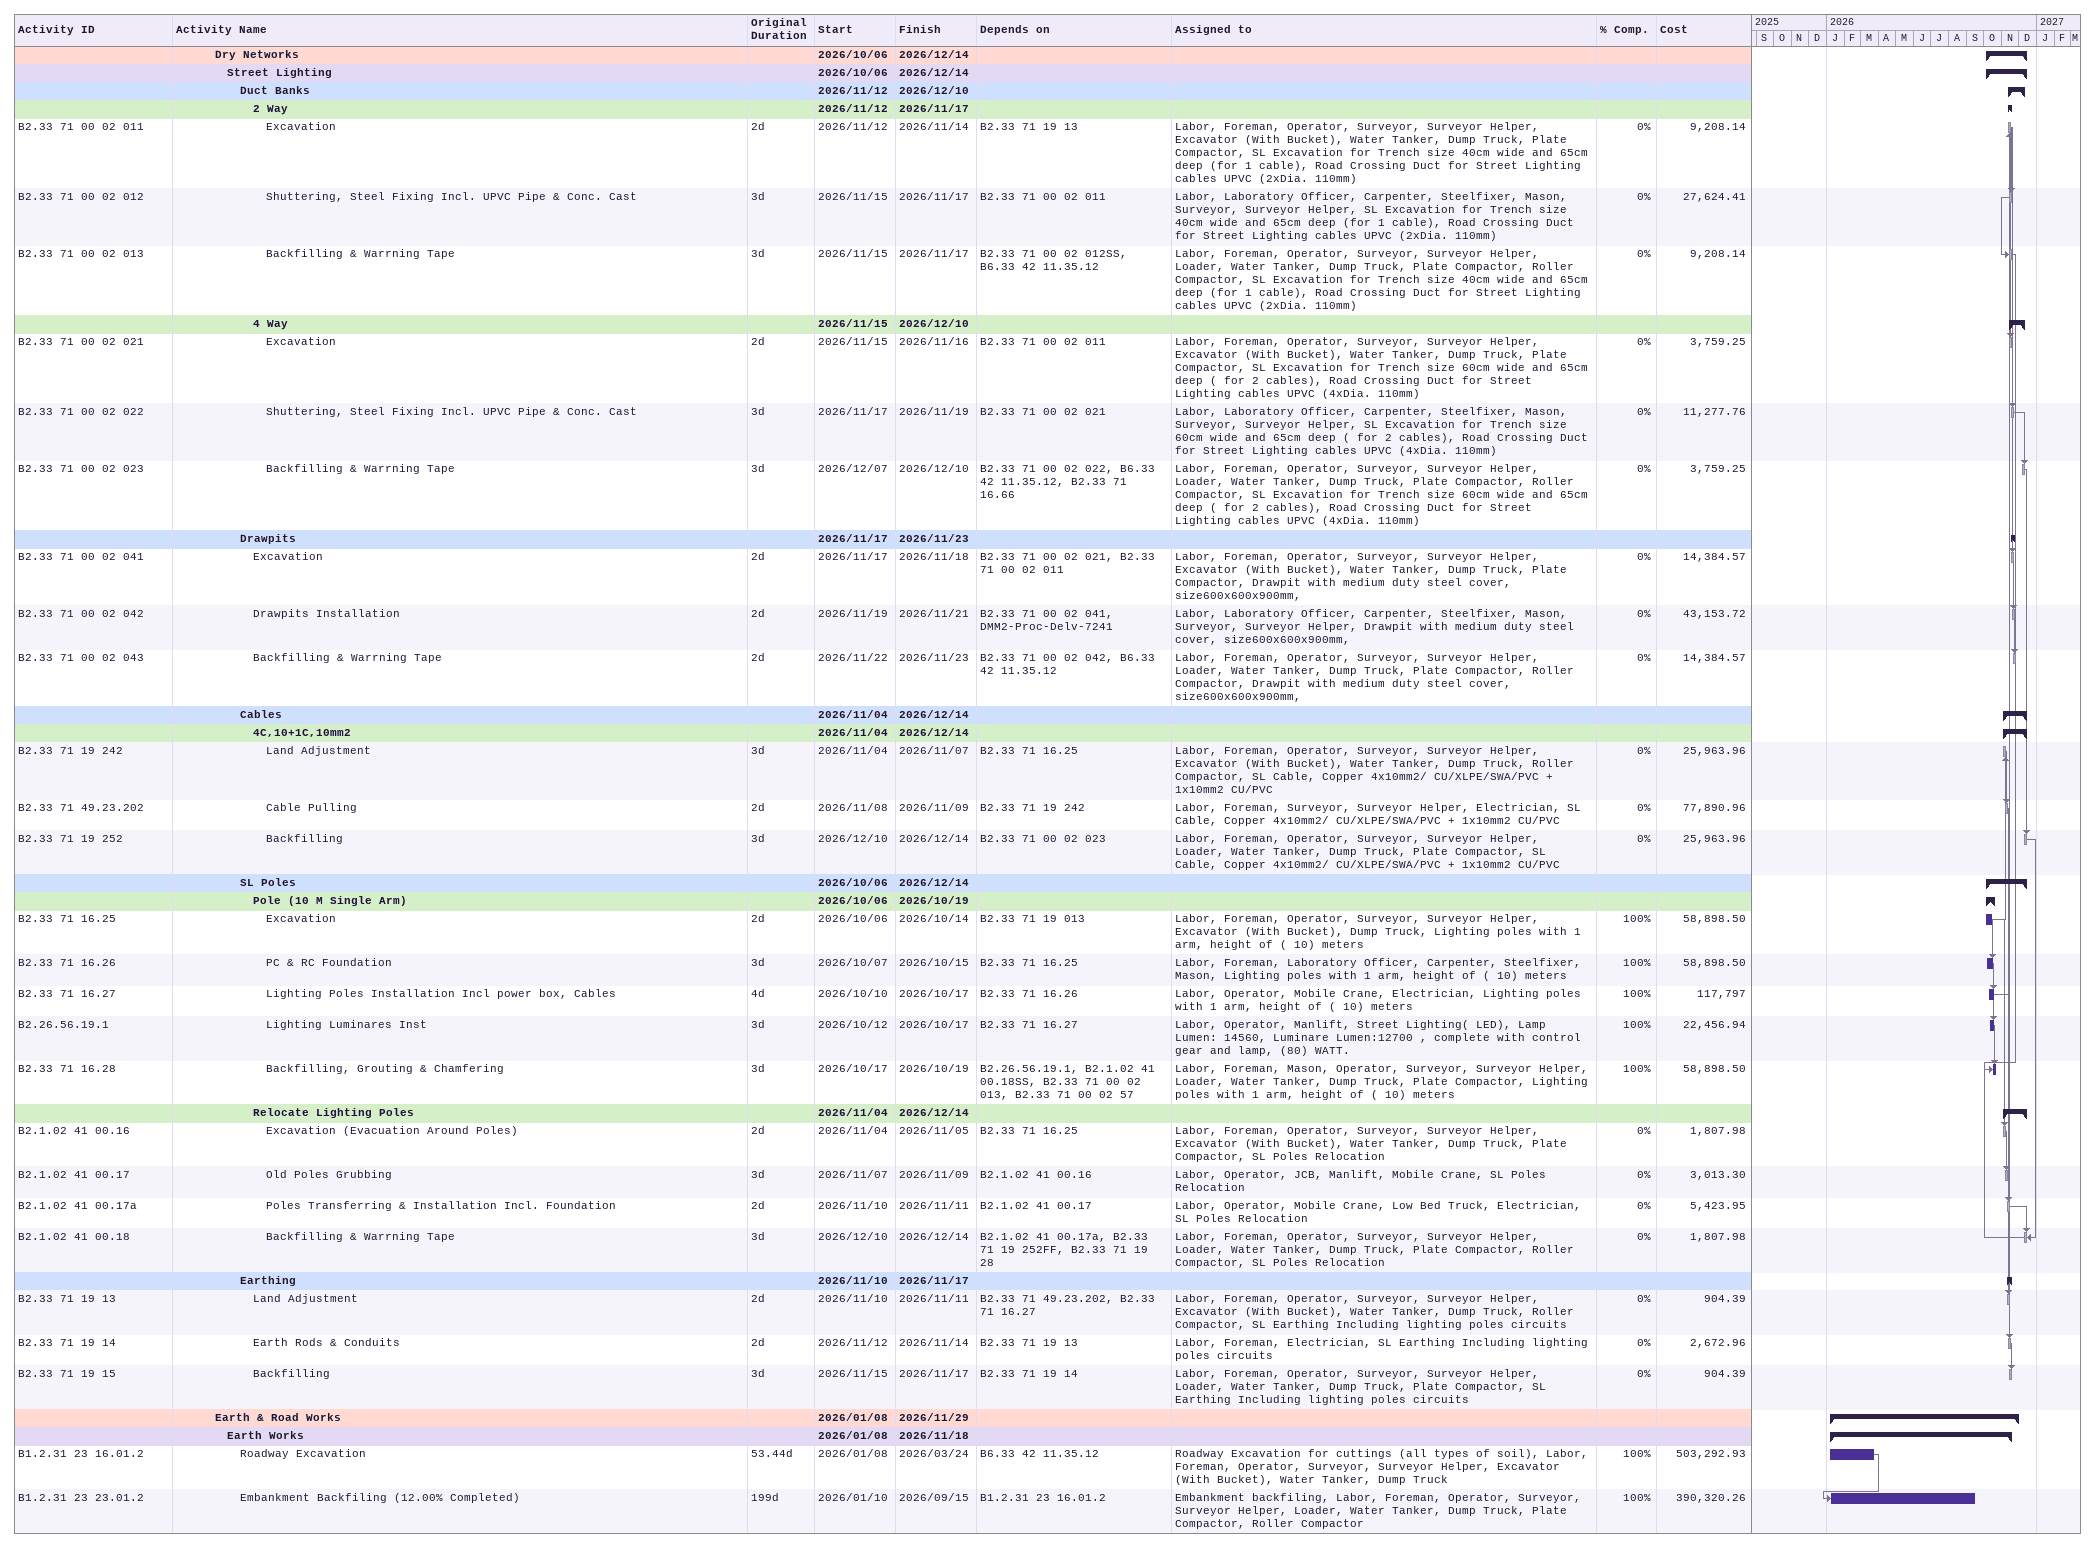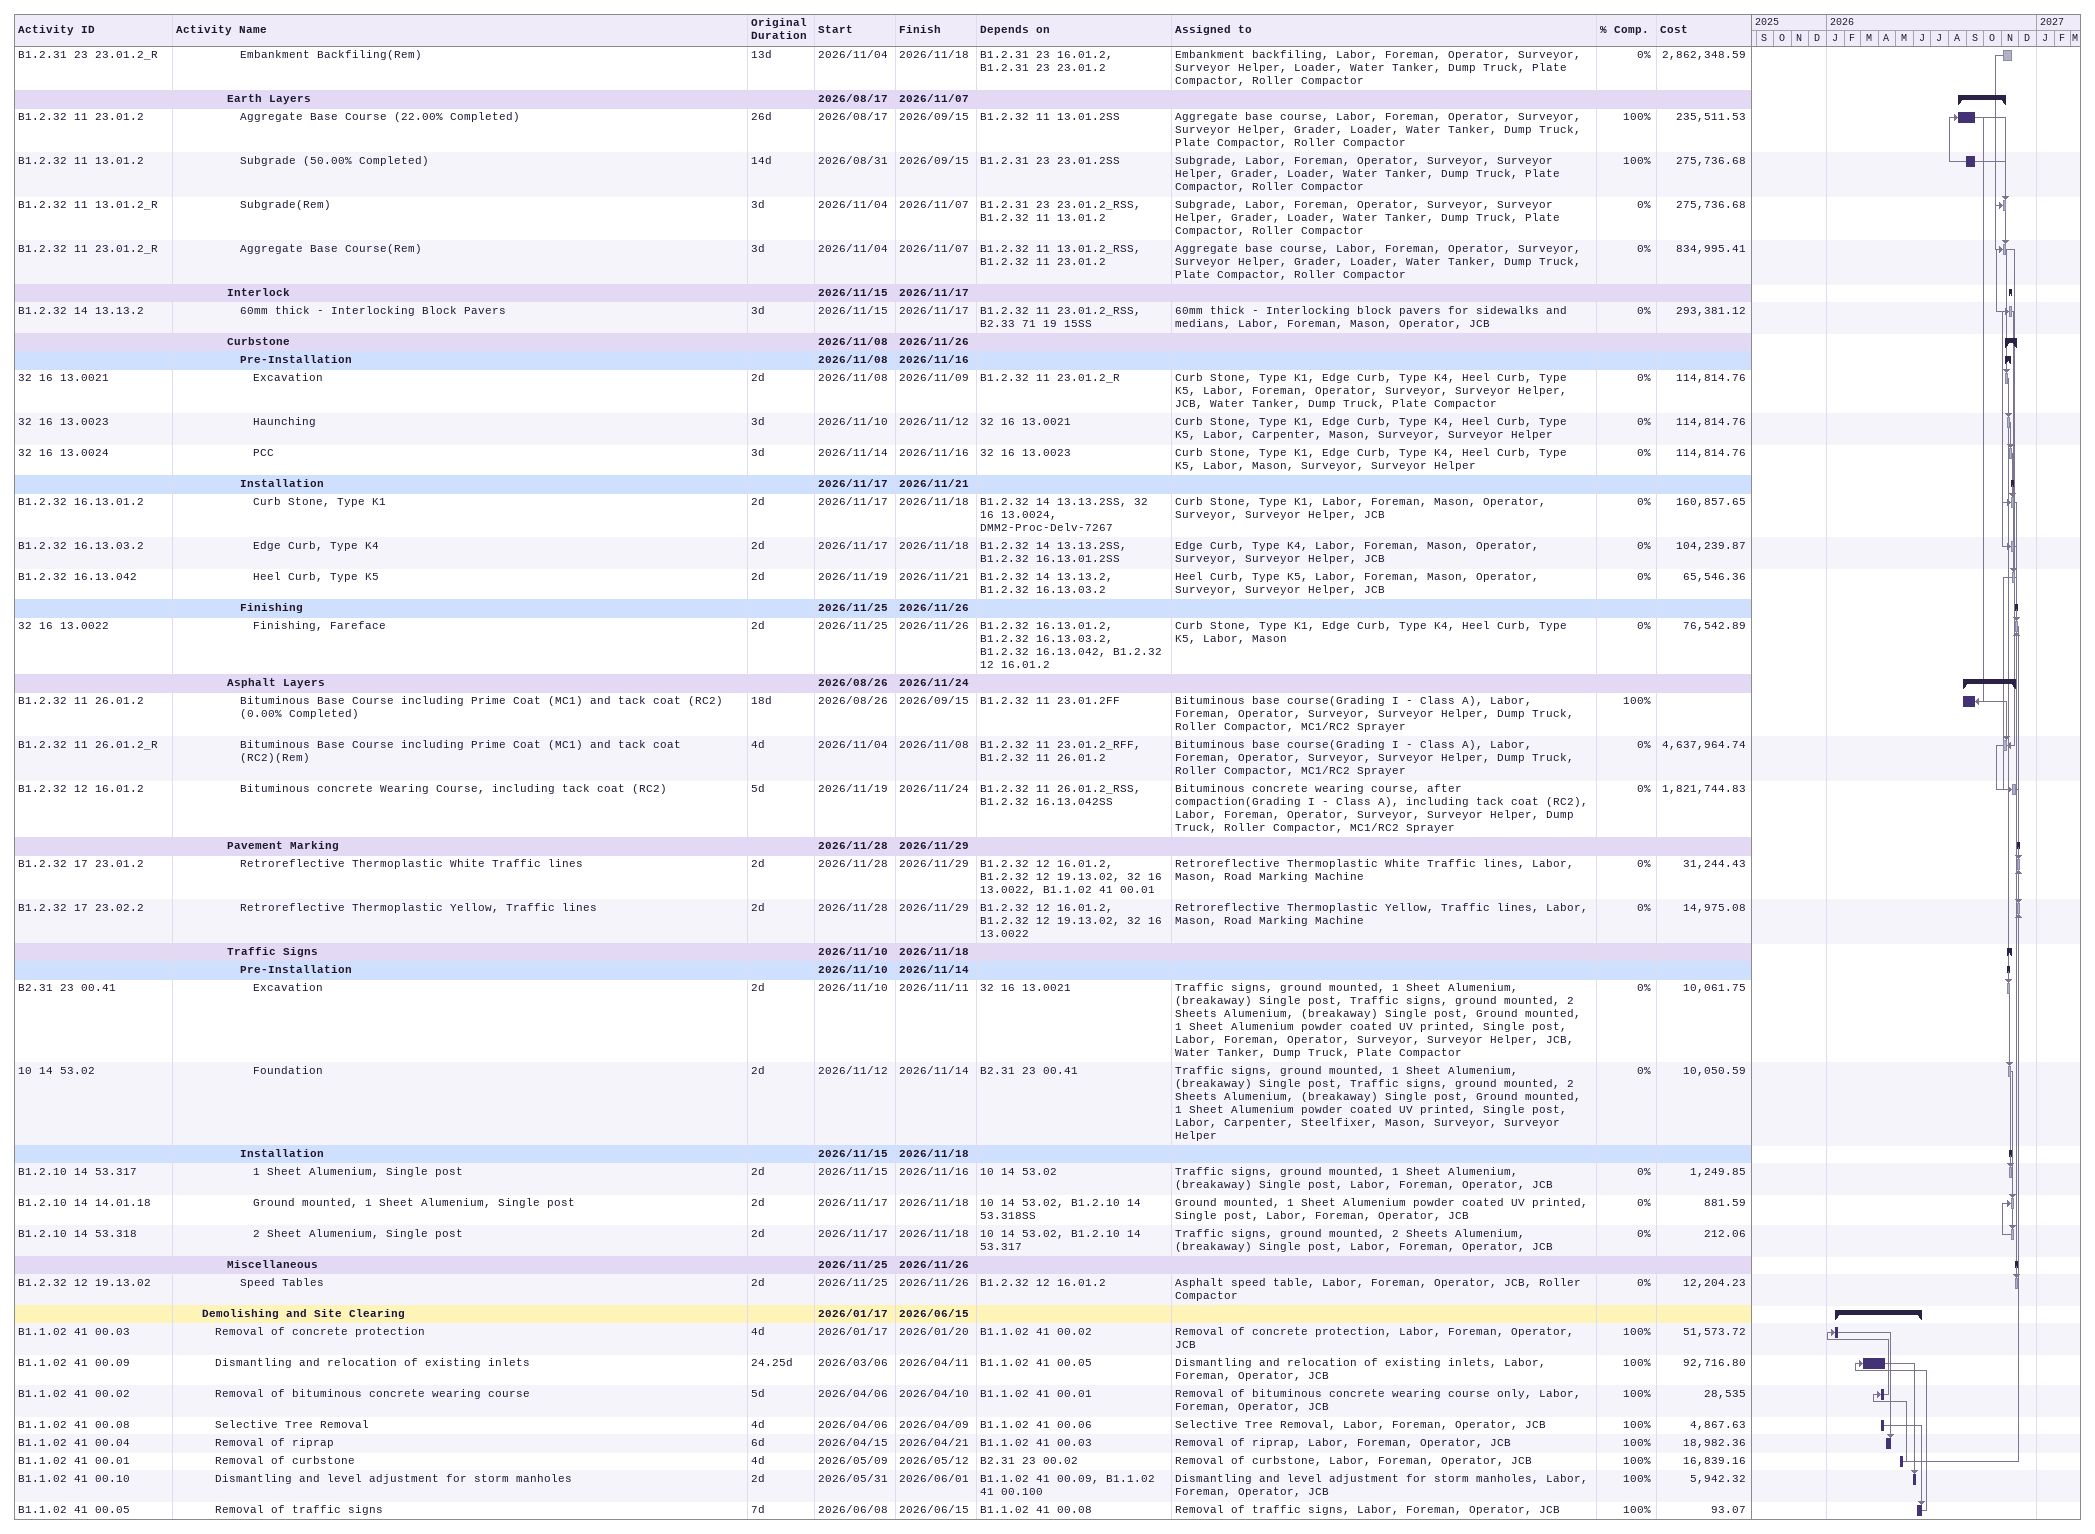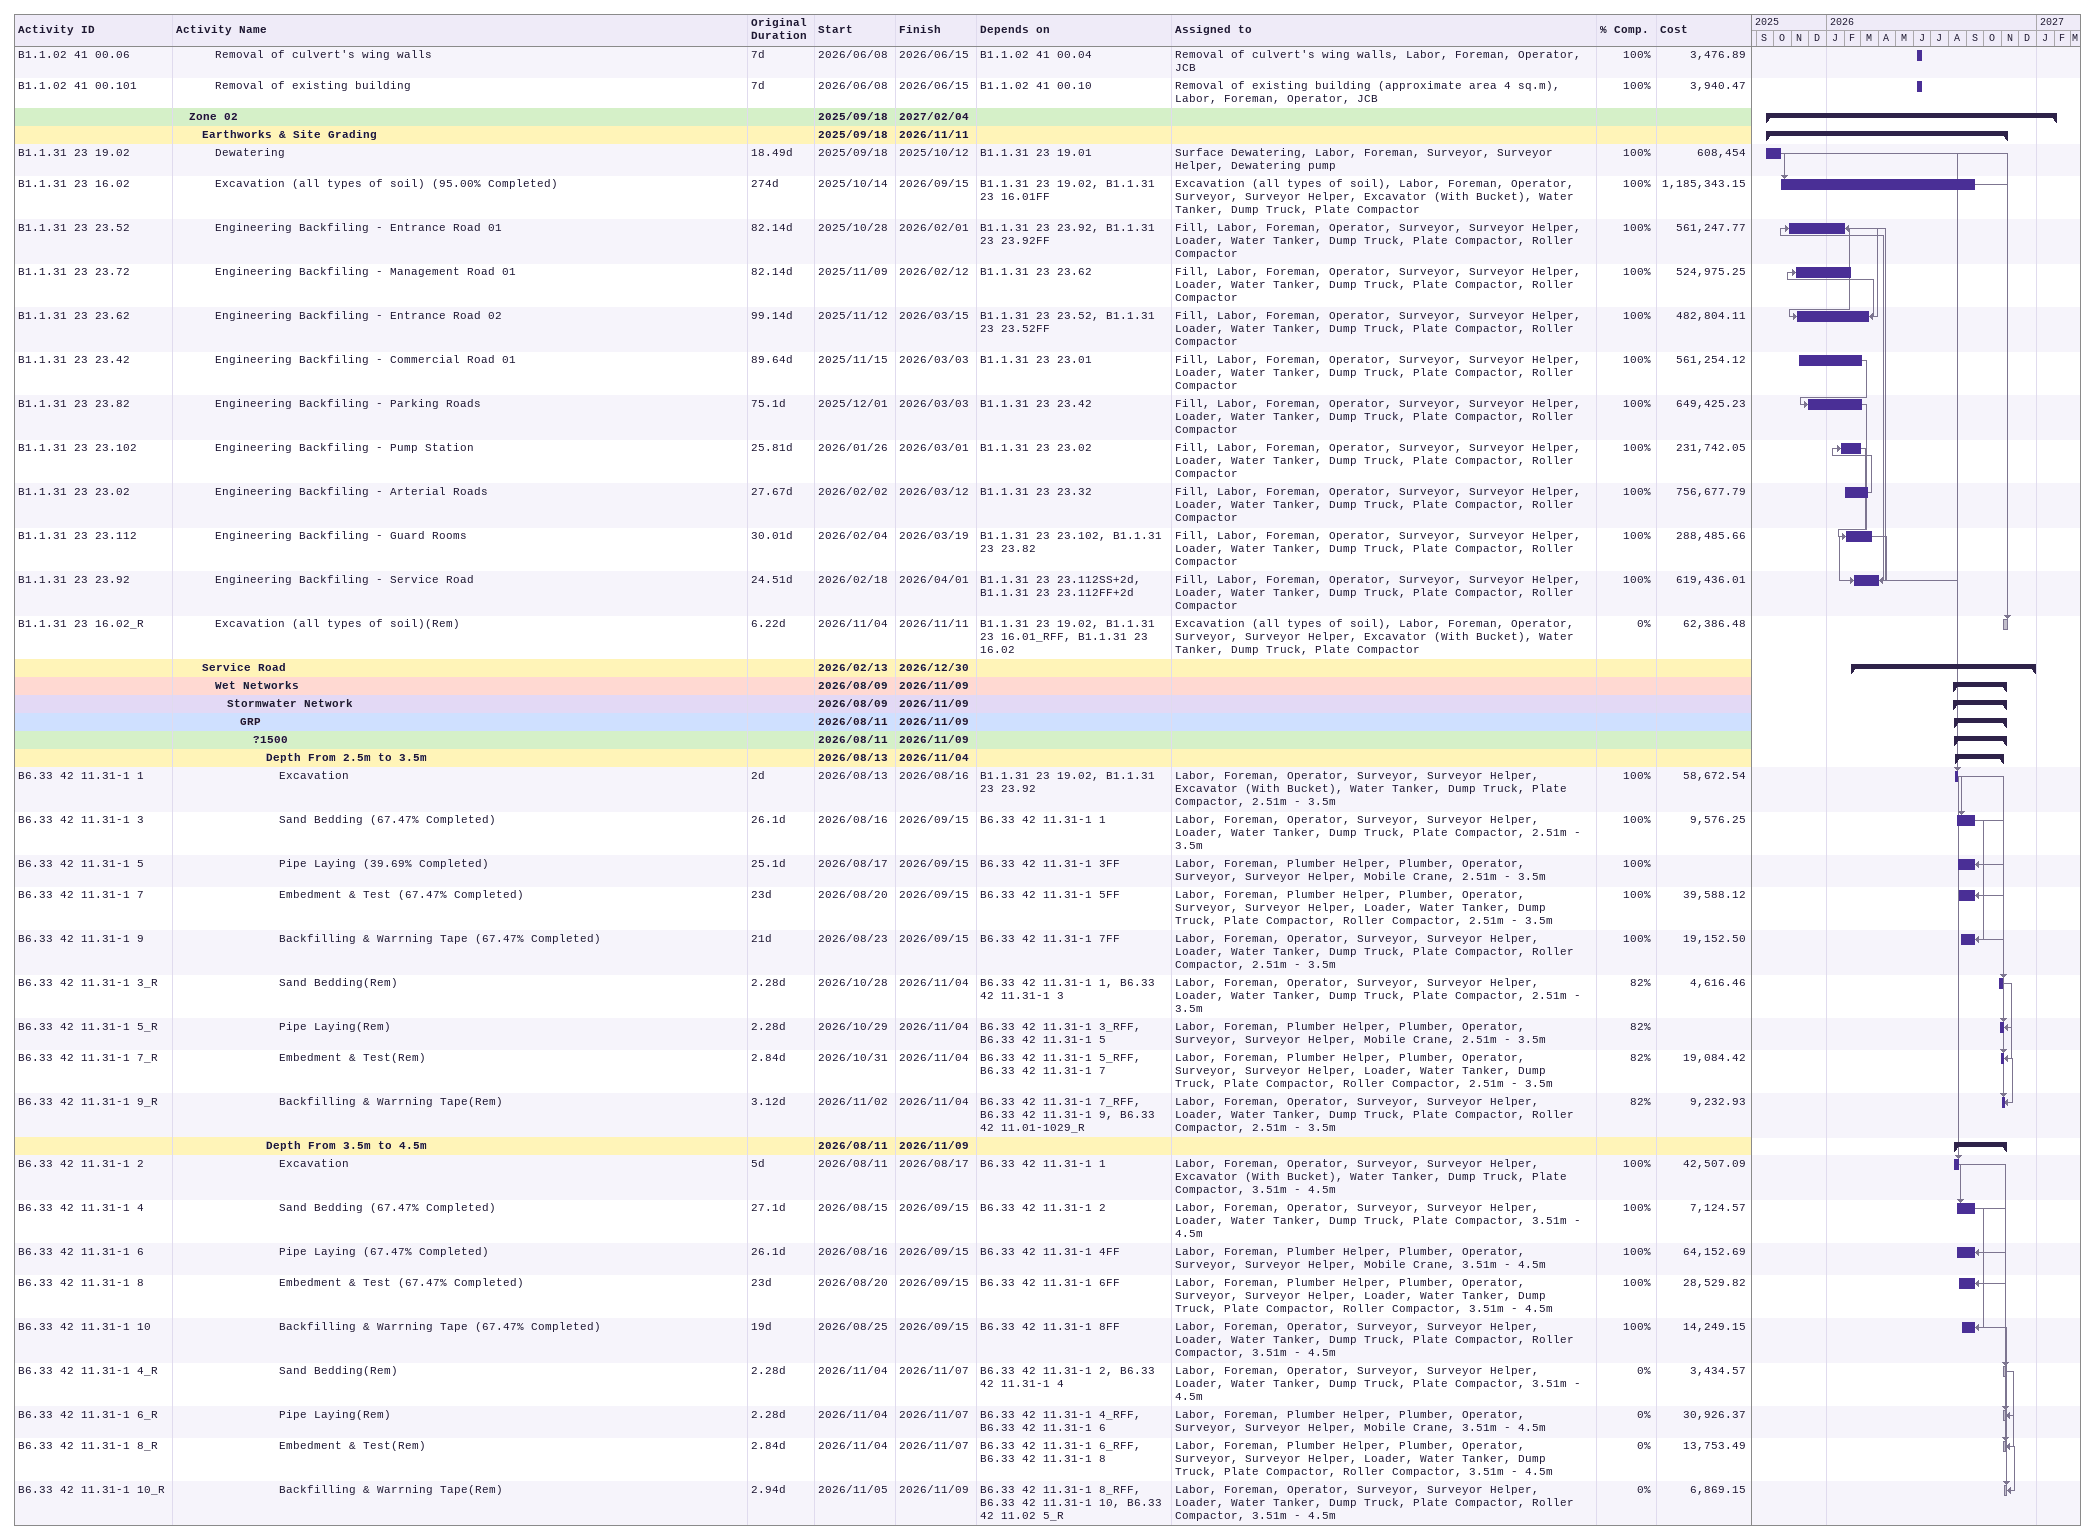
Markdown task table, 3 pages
| ID | Level | Task | Original duration | Start | Finish | Predecessors | Resources | % complete | Cost |
|---|---|---|---|---|---|---|---|---|---|
|  | 4 | **Dry Networks** |  | 2026-10-06 | 2026-12-14 |  |  |  |  |
|  | 5 | **Street Lighting** |  | 2026-10-06 | 2026-12-14 |  |  |  |  |
|  | 6 | **Duct Banks** |  | 2026-11-12 | 2026-12-10 |  |  |  |  |
|  | 7 | **2 Way** |  | 2026-11-12 | 2026-11-17 |  |  |  |  |
| B2.33 71 00 02 011 | 8 | Excavation | 2d | 2026-11-12 | 2026-11-14 | B2.33 71 19 13 | Labor, Foreman, Operator, Surveyor, Surveyor Helper, Excavator (With Bucket), Water Tanker, Dump Truck, Plate Compactor, SL Excavation for Trench size 40cm wide and 65cm deep (for 1 cable), Road Crossing Duct for Street Lighting cables UPVC (2xDia. 110mm) | 0 | 9208.14 |
| B2.33 71 00 02 012 | 8 | Shuttering, Steel Fixing Incl. UPVC Pipe & Conc. Cast | 3d | 2026-11-15 | 2026-11-17 | B2.33 71 00 02 011 | Labor, Laboratory Officer, Carpenter, Steelfixer, Mason, Surveyor, Surveyor Helper, SL Excavation for Trench size 40cm wide and 65cm deep (for 1 cable), Road Crossing Duct for Street Lighting cables UPVC (2xDia. 110mm) | 0 | 27624.41 |
| B2.33 71 00 02 013 | 8 | Backfilling & Warrning Tape | 3d | 2026-11-15 | 2026-11-17 | B2.33 71 00 02 012SS, B6.33 42 11.35.12 | Labor, Foreman, Operator, Surveyor, Surveyor Helper, Loader, Water Tanker, Dump Truck, Plate Compactor, Roller Compactor, SL Excavation for Trench size 40cm wide and 65cm deep (for 1 cable), Road Crossing Duct for Street Lighting cables UPVC (2xDia. 110mm) | 0 | 9208.14 |
|  | 7 | **4 Way** |  | 2026-11-15 | 2026-12-10 |  |  |  |  |
| B2.33 71 00 02 021 | 8 | Excavation | 2d | 2026-11-15 | 2026-11-16 | B2.33 71 00 02 011 | Labor, Foreman, Operator, Surveyor, Surveyor Helper, Excavator (With Bucket), Water Tanker, Dump Truck, Plate Compactor, SL Excavation for Trench size 60cm wide and 65cm deep ( for 2 cables), Road Crossing Duct for Street Lighting cables UPVC (4xDia. 110mm) | 0 | 3759.25 |
| B2.33 71 00 02 022 | 8 | Shuttering, Steel Fixing Incl. UPVC Pipe & Conc. Cast | 3d | 2026-11-17 | 2026-11-19 | B2.33 71 00 02 021 | Labor, Laboratory Officer, Carpenter, Steelfixer, Mason, Surveyor, Surveyor Helper, SL Excavation for Trench size 60cm wide and 65cm deep ( for 2 cables), Road Crossing Duct for Street Lighting cables UPVC (4xDia. 110mm) | 0 | 11277.76 |
| B2.33 71 00 02 023 | 8 | Backfilling & Warrning Tape | 3d | 2026-12-07 | 2026-12-10 | B2.33 71 00 02 022, B6.33 42 11.35.12, B2.33 71 16.66 | Labor, Foreman, Operator, Surveyor, Surveyor Helper, Loader, Water Tanker, Dump Truck, Plate Compactor, Roller Compactor, SL Excavation for Trench size 60cm wide and 65cm deep ( for 2 cables), Road Crossing Duct for Street Lighting cables UPVC (4xDia. 110mm) | 0 | 3759.25 |
|  | 6 | **Drawpits** |  | 2026-11-17 | 2026-11-23 |  |  |  |  |
| B2.33 71 00 02 041 | 7 | Excavation | 2d | 2026-11-17 | 2026-11-18 | B2.33 71 00 02 021, B2.33 71 00 02 011 | Labor, Foreman, Operator, Surveyor, Surveyor Helper, Excavator (With Bucket), Water Tanker, Dump Truck, Plate Compactor, Drawpit with medium duty steel cover, size600x600x900mm, | 0 | 14384.57 |
| B2.33 71 00 02 042 | 7 | Drawpits Installation | 2d | 2026-11-19 | 2026-11-21 | B2.33 71 00 02 041, DMM2-Proc-Delv-7241 | Labor, Laboratory Officer, Carpenter, Steelfixer, Mason, Surveyor, Surveyor Helper, Drawpit with medium duty steel cover, size600x600x900mm, | 0 | 43153.72 |
| B2.33 71 00 02 043 | 7 | Backfilling & Warrning Tape | 2d | 2026-11-22 | 2026-11-23 | B2.33 71 00 02 042, B6.33 42 11.35.12 | Labor, Foreman, Operator, Surveyor, Surveyor Helper, Loader, Water Tanker, Dump Truck, Plate Compactor, Roller Compactor, Drawpit with medium duty steel cover, size600x600x900mm, | 0 | 14384.57 |
|  | 6 | **Cables** |  | 2026-11-04 | 2026-12-14 |  |  |  |  |
|  | 7 | **4C,10+1C,10mm2** |  | 2026-11-04 | 2026-12-14 |  |  |  |  |
| B2.33 71 19 242 | 8 | Land Adjustment | 3d | 2026-11-04 | 2026-11-07 | B2.33 71 16.25 | Labor, Foreman, Operator, Surveyor, Surveyor Helper, Excavator (With Bucket), Water Tanker, Dump Truck, Roller Compactor, SL Cable, Copper 4x10mm2/ CU/XLPE/SWA/PVC + 1x10mm2 CU/PVC | 0 | 25963.96 |
| B2.33 71 49.23.202 | 8 | Cable Pulling | 2d | 2026-11-08 | 2026-11-09 | B2.33 71 19 242 | Labor, Foreman, Surveyor, Surveyor Helper, Electrician, SL Cable, Copper 4x10mm2/ CU/XLPE/SWA/PVC + 1x10mm2 CU/PVC | 0 | 77890.96 |
| B2.33 71 19 252 | 8 | Backfilling | 3d | 2026-12-10 | 2026-12-14 | B2.33 71 00 02 023 | Labor, Foreman, Operator, Surveyor, Surveyor Helper, Loader, Water Tanker, Dump Truck, Plate Compactor, SL Cable, Copper 4x10mm2/ CU/XLPE/SWA/PVC + 1x10mm2 CU/PVC | 0 | 25963.96 |
|  | 6 | **SL Poles** |  | 2026-10-06 | 2026-12-14 |  |  |  |  |
|  | 7 | **Pole (10 M Single Arm)** |  | 2026-10-06 | 2026-10-19 |  |  |  |  |
| B2.33 71 16.25 | 8 | Excavation | 2d | 2026-10-06 | 2026-10-14 | B2.33 71 19 013 | Labor, Foreman, Operator, Surveyor, Surveyor Helper, Excavator (With Bucket), Dump Truck, Lighting poles with 1 arm, height of ( 10) meters | 100 | 58898.50 |
| B2.33 71 16.26 | 8 | PC & RC Foundation | 3d | 2026-10-07 | 2026-10-15 | B2.33 71 16.25 | Labor, Foreman, Laboratory Officer, Carpenter, Steelfixer, Mason, Lighting poles with 1 arm, height of ( 10) meters | 100 | 58898.50 |
| B2.33 71 16.27 | 8 | Lighting Poles Installation Incl power box, Cables | 4d | 2026-10-10 | 2026-10-17 | B2.33 71 16.26 | Labor, Operator, Mobile Crane, Electrician, Lighting poles with 1 arm, height of ( 10) meters | 100 | 117797 |
| B2.26.56.19.1 | 8 | Lighting Luminares Inst | 3d | 2026-10-12 | 2026-10-17 | B2.33 71 16.27 | Labor, Operator, Manlift, Street Lighting( LED), Lamp Lumen: 14560, Luminare Lumen:12700 , complete with control gear and lamp, (80) WATT. | 100 | 22456.94 |
| B2.33 71 16.28 | 8 | Backfilling, Grouting & Chamfering | 3d | 2026-10-17 | 2026-10-19 | B2.26.56.19.1, B2.1.02 41 00.18SS, B2.33 71 00 02 013, B2.33 71 00 02 57 | Labor, Foreman, Mason, Operator, Surveyor, Surveyor Helper, Loader, Water Tanker, Dump Truck, Plate Compactor, Lighting poles with 1 arm, height of ( 10) meters | 100 | 58898.50 |
|  | 7 | **Relocate Lighting Poles** |  | 2026-11-04 | 2026-12-14 |  |  |  |  |
| B2.1.02 41 00.16 | 8 | Excavation (Evacuation Around Poles) | 2d | 2026-11-04 | 2026-11-05 | B2.33 71 16.25 | Labor, Foreman, Operator, Surveyor, Surveyor Helper, Excavator (With Bucket), Water Tanker, Dump Truck, Plate Compactor, SL Poles Relocation | 0 | 1807.98 |
| B2.1.02 41 00.17 | 8 | Old Poles Grubbing | 3d | 2026-11-07 | 2026-11-09 | B2.1.02 41 00.16 | Labor, Operator, JCB, Manlift, Mobile Crane, SL Poles Relocation | 0 | 3013.30 |
| B2.1.02 41 00.17a | 8 | Poles Transferring & Installation Incl. Foundation | 2d | 2026-11-10 | 2026-11-11 | B2.1.02 41 00.17 | Labor, Operator, Mobile Crane, Low Bed Truck, Electrician, SL Poles Relocation | 0 | 5423.95 |
| B2.1.02 41 00.18 | 8 | Backfilling & Warrning Tape | 3d | 2026-12-10 | 2026-12-14 | B2.1.02 41 00.17a, B2.33 71 19 252FF, B2.33 71 19 28 | Labor, Foreman, Operator, Surveyor, Surveyor Helper, Loader, Water Tanker, Dump Truck, Plate Compactor, Roller Compactor, SL Poles Relocation | 0 | 1807.98 |
|  | 6 | **Earthing** |  | 2026-11-10 | 2026-11-17 |  |  |  |  |
| B2.33 71 19 13 | 7 | Land Adjustment | 2d | 2026-11-10 | 2026-11-11 | B2.33 71 49.23.202, B2.33 71 16.27 | Labor, Foreman, Operator, Surveyor, Surveyor Helper, Excavator (With Bucket), Water Tanker, Dump Truck, Roller Compactor, SL Earthing Including lighting poles circuits | 0 | 904.39 |
| B2.33 71 19 14 | 7 | Earth Rods & Conduits | 2d | 2026-11-12 | 2026-11-14 | B2.33 71 19 13 | Labor, Foreman, Electrician, SL Earthing Including lighting poles circuits | 0 | 2672.96 |
| B2.33 71 19 15 | 7 | Backfilling | 3d | 2026-11-15 | 2026-11-17 | B2.33 71 19 14 | Labor, Foreman, Operator, Surveyor, Surveyor Helper, Loader, Water Tanker, Dump Truck, Plate Compactor, SL Earthing Including lighting poles circuits | 0 | 904.39 |
|  | 4 | **Earth & Road Works** |  | 2026-01-08 | 2026-11-29 |  |  |  |  |
|  | 5 | **Earth Works** |  | 2026-01-08 | 2026-11-18 |  |  |  |  |
| B1.2.31 23 16.01.2 | 6 | Roadway Excavation | 53.44d | 2026-01-08 | 2026-03-24 | B6.33 42 11.35.12 | Roadway Excavation for cuttings (all types of soil), Labor, Foreman, Operator, Surveyor, Surveyor Helper, Excavator (With Bucket), Water Tanker, Dump Truck | 100 | 503292.93 |
| B1.2.31 23 23.01.2 | 6 | Embankment Backfiling (12.00% Completed) | 199d | 2026-01-10 | 2026-09-15 | B1.2.31 23 16.01.2 | Embankment backfiling, Labor, Foreman, Operator, Surveyor, Surveyor Helper, Loader, Water Tanker, Dump Truck, Plate Compactor, Roller Compactor | 100 | 390320.26 |
| B1.2.31 23 23.01.2_R | 6 | Embankment Backfiling(Rem) | 13d | 2026-11-04 | 2026-11-18 | B1.2.31 23 16.01.2, B1.2.31 23 23.01.2 | Embankment backfiling, Labor, Foreman, Operator, Surveyor, Surveyor Helper, Loader, Water Tanker, Dump Truck, Plate Compactor, Roller Compactor | 0 | 2862348.59 |
|  | 5 | **Earth Layers** |  | 2026-08-17 | 2026-11-07 |  |  |  |  |
| B1.2.32 11 23.01.2 | 6 | Aggregate Base Course (22.00% Completed) | 26d | 2026-08-17 | 2026-09-15 | B1.2.32 11 13.01.2SS | Aggregate base course, Labor, Foreman, Operator, Surveyor, Surveyor Helper, Grader, Loader, Water Tanker, Dump Truck, Plate Compactor, Roller Compactor | 100 | 235511.53 |
| B1.2.32 11 13.01.2 | 6 | Subgrade (50.00% Completed) | 14d | 2026-08-31 | 2026-09-15 | B1.2.31 23 23.01.2SS | Subgrade, Labor, Foreman, Operator, Surveyor, Surveyor Helper, Grader, Loader, Water Tanker, Dump Truck, Plate Compactor, Roller Compactor | 100 | 275736.68 |
| B1.2.32 11 13.01.2_R | 6 | Subgrade(Rem) | 3d | 2026-11-04 | 2026-11-07 | B1.2.31 23 23.01.2_RSS, B1.2.32 11 13.01.2 | Subgrade, Labor, Foreman, Operator, Surveyor, Surveyor Helper, Grader, Loader, Water Tanker, Dump Truck, Plate Compactor, Roller Compactor | 0 | 275736.68 |
| B1.2.32 11 23.01.2_R | 6 | Aggregate Base Course(Rem) | 3d | 2026-11-04 | 2026-11-07 | B1.2.32 11 13.01.2_RSS, B1.2.32 11 23.01.2 | Aggregate base course, Labor, Foreman, Operator, Surveyor, Surveyor Helper, Grader, Loader, Water Tanker, Dump Truck, Plate Compactor, Roller Compactor | 0 | 834995.41 |
|  | 5 | **Interlock** |  | 2026-11-15 | 2026-11-17 |  |  |  |  |
| B1.2.32 14 13.13.2 | 6 | 60mm thick - Interlocking Block Pavers | 3d | 2026-11-15 | 2026-11-17 | B1.2.32 11 23.01.2_RSS, B2.33 71 19 15SS | 60mm thick - Interlocking block pavers for sidewalks and medians, Labor, Foreman, Mason, Operator, JCB | 0 | 293381.12 |
|  | 5 | **Curbstone** |  | 2026-11-08 | 2026-11-26 |  |  |  |  |
|  | 6 | **Pre-Installation** |  | 2026-11-08 | 2026-11-16 |  |  |  |  |
| 32 16 13.0021 | 7 | Excavation | 2d | 2026-11-08 | 2026-11-09 | B1.2.32 11 23.01.2_R | Curb Stone, Type K1, Edge Curb, Type K4, Heel Curb, Type K5, Labor, Foreman, Operator, Surveyor, Surveyor Helper, JCB, Water Tanker, Dump Truck, Plate Compactor | 0 | 114814.76 |
| 32 16 13.0023 | 7 | Haunching | 3d | 2026-11-10 | 2026-11-12 | 32 16 13.0021 | Curb Stone, Type K1, Edge Curb, Type K4, Heel Curb, Type K5, Labor, Carpenter, Mason, Surveyor, Surveyor Helper | 0 | 114814.76 |
| 32 16 13.0024 | 7 | PCC | 3d | 2026-11-14 | 2026-11-16 | 32 16 13.0023 | Curb Stone, Type K1, Edge Curb, Type K4, Heel Curb, Type K5, Labor, Mason, Surveyor, Surveyor Helper | 0 | 114814.76 |
|  | 6 | **Installation** |  | 2026-11-17 | 2026-11-21 |  |  |  |  |
| B1.2.32 16.13.01.2 | 7 | Curb Stone, Type K1 | 2d | 2026-11-17 | 2026-11-18 | B1.2.32 14 13.13.2SS, 32 16 13.0024, DMM2-Proc-Delv-7267 | Curb Stone, Type K1, Labor, Foreman, Mason, Operator, Surveyor, Surveyor Helper, JCB | 0 | 160857.65 |
| B1.2.32 16.13.03.2 | 7 | Edge Curb, Type K4 | 2d | 2026-11-17 | 2026-11-18 | B1.2.32 14 13.13.2SS, B1.2.32 16.13.01.2SS | Edge Curb, Type K4, Labor, Foreman, Mason, Operator, Surveyor, Surveyor Helper, JCB | 0 | 104239.87 |
| B1.2.32 16.13.042 | 7 | Heel Curb, Type K5 | 2d | 2026-11-19 | 2026-11-21 | B1.2.32 14 13.13.2, B1.2.32 16.13.03.2 | Heel Curb, Type K5, Labor, Foreman, Mason, Operator, Surveyor, Surveyor Helper, JCB | 0 | 65546.36 |
|  | 6 | **Finishing** |  | 2026-11-25 | 2026-11-26 |  |  |  |  |
| 32 16 13.0022 | 7 | Finishing, Fareface | 2d | 2026-11-25 | 2026-11-26 | B1.2.32 16.13.01.2, B1.2.32 16.13.03.2, B1.2.32 16.13.042, B1.2.32 12 16.01.2 | Curb Stone, Type K1, Edge Curb, Type K4, Heel Curb, Type K5, Labor, Mason | 0 | 76542.89 |
|  | 5 | **Asphalt Layers** |  | 2026-08-26 | 2026-11-24 |  |  |  |  |
| B1.2.32 11 26.01.2 | 6 | Bituminous Base Course including Prime Coat (MC1) and tack coat (RC2) (0.00% Completed) | 18d | 2026-08-26 | 2026-09-15 | B1.2.32 11 23.01.2FF | Bituminous base course(Grading I - Class A), Labor, Foreman, Operator, Surveyor, Surveyor Helper, Dump Truck, Roller Compactor, MC1/RC2 Sprayer | 100 |  |
| B1.2.32 11 26.01.2_R | 6 | Bituminous Base Course including Prime Coat (MC1) and tack coat (RC2)(Rem) | 4d | 2026-11-04 | 2026-11-08 | B1.2.32 11 23.01.2_RFF, B1.2.32 11 26.01.2 | Bituminous base course(Grading I - Class A), Labor, Foreman, Operator, Surveyor, Surveyor Helper, Dump Truck, Roller Compactor, MC1/RC2 Sprayer | 0 | 4637964.74 |
| B1.2.32 12 16.01.2 | 6 | Bituminous concrete Wearing Course, including tack coat (RC2) | 5d | 2026-11-19 | 2026-11-24 | B1.2.32 11 26.01.2_RSS, B1.2.32 16.13.042SS | Bituminous concrete wearing course, after compaction(Grading I - Class A), including tack coat (RC2), Labor, Foreman, Operator, Surveyor, Surveyor Helper, Dump Truck, Roller Compactor, MC1/RC2 Sprayer | 0 | 1821744.83 |
|  | 5 | **Pavement Marking** |  | 2026-11-28 | 2026-11-29 |  |  |  |  |
| B1.2.32 17 23.01.2 | 6 | Retroreflective Thermoplastic White Traffic lines | 2d | 2026-11-28 | 2026-11-29 | B1.2.32 12 16.01.2, B1.2.32 12 19.13.02, 32 16 13.0022, B1.1.02 41 00.01 | Retroreflective Thermoplastic White Traffic lines, Labor, Mason, Road Marking Machine | 0 | 31244.43 |
| B1.2.32 17 23.02.2 | 6 | Retroreflective Thermoplastic Yellow, Traffic lines | 2d | 2026-11-28 | 2026-11-29 | B1.2.32 12 16.01.2, B1.2.32 12 19.13.02, 32 16 13.0022 | Retroreflective Thermoplastic Yellow, Traffic lines, Labor, Mason, Road Marking Machine | 0 | 14975.08 |
|  | 5 | **Traffic Signs** |  | 2026-11-10 | 2026-11-18 |  |  |  |  |
|  | 6 | **Pre-Installation** |  | 2026-11-10 | 2026-11-14 |  |  |  |  |
| B2.31 23 00.41 | 7 | Excavation | 2d | 2026-11-10 | 2026-11-11 | 32 16 13.0021 | Traffic signs, ground mounted, 1 Sheet Alumenium, (breakaway) Single post, Traffic signs, ground mounted, 2 Sheets Alumenium, (breakaway) Single post, Ground mounted, 1 Sheet Alumenium powder coated UV printed, Single post, Labor, Foreman, Operator, Surveyor, Surveyor Helper, JCB, Water Tanker, Dump Truck, Plate Compactor | 0 | 10061.75 |
| 10 14 53.02 | 7 | Foundation | 2d | 2026-11-12 | 2026-11-14 | B2.31 23 00.41 | Traffic signs, ground mounted, 1 Sheet Alumenium, (breakaway) Single post, Traffic signs, ground mounted, 2 Sheets Alumenium, (breakaway) Single post, Ground mounted, 1 Sheet Alumenium powder coated UV printed, Single post, Labor, Carpenter, Steelfixer, Mason, Surveyor, Surveyor Helper | 0 | 10050.59 |
|  | 6 | **Installation** |  | 2026-11-15 | 2026-11-18 |  |  |  |  |
| B1.2.10 14 53.317 | 7 | 1 Sheet Alumenium, Single post | 2d | 2026-11-15 | 2026-11-16 | 10 14 53.02 | Traffic signs, ground mounted, 1 Sheet Alumenium, (breakaway) Single post, Labor, Foreman, Operator, JCB | 0 | 1249.85 |
| B1.2.10 14 14.01.18 | 7 | Ground mounted, 1 Sheet Alumenium, Single post | 2d | 2026-11-17 | 2026-11-18 | 10 14 53.02, B1.2.10 14 53.318SS | Ground mounted, 1 Sheet Alumenium powder coated UV printed, Single post, Labor, Foreman, Operator, JCB | 0 | 881.59 |
| B1.2.10 14 53.318 | 7 | 2 Sheet Alumenium, Single post | 2d | 2026-11-17 | 2026-11-18 | 10 14 53.02, B1.2.10 14 53.317 | Traffic signs, ground mounted, 2 Sheets Alumenium, (breakaway) Single post, Labor, Foreman, Operator, JCB | 0 | 212.06 |
|  | 5 | **Miscellaneous** |  | 2026-11-25 | 2026-11-26 |  |  |  |  |
| B1.2.32 12 19.13.02 | 6 | Speed Tables | 2d | 2026-11-25 | 2026-11-26 | B1.2.32 12 16.01.2 | Asphalt speed table, Labor, Foreman, Operator, JCB, Roller Compactor | 0 | 12204.23 |
|  | 3 | **Demolishing and Site Clearing** |  | 2026-01-17 | 2026-06-15 |  |  |  |  |
| B1.1.02 41 00.03 | 4 | Removal of concrete protection | 4d | 2026-01-17 | 2026-01-20 | B1.1.02 41 00.02 | Removal of concrete protection, Labor, Foreman, Operator, JCB | 100 | 51573.72 |
| B1.1.02 41 00.09 | 4 | Dismantling and relocation of existing inlets | 24.25d | 2026-03-06 | 2026-04-11 | B1.1.02 41 00.05 | Dismantling and relocation of existing inlets, Labor, Foreman, Operator, JCB | 100 | 92716.80 |
| B1.1.02 41 00.02 | 4 | Removal of bituminous concrete wearing course | 5d | 2026-04-06 | 2026-04-10 | B1.1.02 41 00.01 | Removal of bituminous concrete wearing course only, Labor, Foreman, Operator, JCB | 100 | 28535 |
| B1.1.02 41 00.08 | 4 | Selective Tree Removal | 4d | 2026-04-06 | 2026-04-09 | B1.1.02 41 00.06 | Selective Tree Removal, Labor, Foreman, Operator, JCB | 100 | 4867.63 |
| B1.1.02 41 00.04 | 4 | Removal of riprap | 6d | 2026-04-15 | 2026-04-21 | B1.1.02 41 00.03 | Removal of riprap, Labor, Foreman, Operator, JCB | 100 | 18982.36 |
| B1.1.02 41 00.01 | 4 | Removal of curbstone | 4d | 2026-05-09 | 2026-05-12 | B2.31 23 00.02 | Removal of curbstone, Labor, Foreman, Operator, JCB | 100 | 16839.16 |
| B1.1.02 41 00.10 | 4 | Dismantling and level adjustment for storm manholes | 2d | 2026-05-31 | 2026-06-01 | B1.1.02 41 00.09, B1.1.02 41 00.100 | Dismantling and level adjustment for storm manholes, Labor, Foreman, Operator, JCB | 100 | 5942.32 |
| B1.1.02 41 00.05 | 4 | Removal of traffic signs | 7d | 2026-06-08 | 2026-06-15 | B1.1.02 41 00.08 | Removal of traffic signs, Labor, Foreman, Operator, JCB | 100 | 93.07 |
| B1.1.02 41 00.06 | 4 | Removal of culvert's wing walls | 7d | 2026-06-08 | 2026-06-15 | B1.1.02 41 00.04 | Removal of culvert's wing walls, Labor, Foreman, Operator, JCB | 100 | 3476.89 |
| B1.1.02 41 00.101 | 4 | Removal of existing building | 7d | 2026-06-08 | 2026-06-15 | B1.1.02 41 00.10 | Removal of existing building (approximate area 4 sq.m), Labor, Foreman, Operator, JCB | 100 | 3940.47 |
|  | 2 | **Zone 02** |  | 2025-09-18 | 2027-02-04 |  |  |  |  |
|  | 3 | **Earthworks & Site Grading** |  | 2025-09-18 | 2026-11-11 |  |  |  |  |
| B1.1.31 23 19.02 | 4 | Dewatering | 18.49d | 2025-09-18 | 2025-10-12 | B1.1.31 23 19.01 | Surface Dewatering, Labor, Foreman, Surveyor, Surveyor Helper, Dewatering pump | 100 | 608454 |
| B1.1.31 23 16.02 | 4 | Excavation (all types of soil) (95.00% Completed) | 274d | 2025-10-14 | 2026-09-15 | B1.1.31 23 19.02, B1.1.31 23 16.01FF | Excavation (all types of soil), Labor, Foreman, Operator, Surveyor, Surveyor Helper, Excavator (With Bucket), Water Tanker, Dump Truck, Plate Compactor | 100 | 1185343.15 |
| B1.1.31 23 23.52 | 4 | Engineering Backfiling - Entrance Road 01 | 82.14d | 2025-10-28 | 2026-02-01 | B1.1.31 23 23.92, B1.1.31 23 23.92FF | Fill, Labor, Foreman, Operator, Surveyor, Surveyor Helper, Loader, Water Tanker, Dump Truck, Plate Compactor, Roller Compactor | 100 | 561247.77 |
| B1.1.31 23 23.72 | 4 | Engineering Backfiling - Management Road 01 | 82.14d | 2025-11-09 | 2026-02-12 | B1.1.31 23 23.62 | Fill, Labor, Foreman, Operator, Surveyor, Surveyor Helper, Loader, Water Tanker, Dump Truck, Plate Compactor, Roller Compactor | 100 | 524975.25 |
| B1.1.31 23 23.62 | 4 | Engineering Backfiling - Entrance Road 02 | 99.14d | 2025-11-12 | 2026-03-15 | B1.1.31 23 23.52, B1.1.31 23 23.52FF | Fill, Labor, Foreman, Operator, Surveyor, Surveyor Helper, Loader, Water Tanker, Dump Truck, Plate Compactor, Roller Compactor | 100 | 482804.11 |
| B1.1.31 23 23.42 | 4 | Engineering Backfiling - Commercial Road 01 | 89.64d | 2025-11-15 | 2026-03-03 | B1.1.31 23 23.01 | Fill, Labor, Foreman, Operator, Surveyor, Surveyor Helper, Loader, Water Tanker, Dump Truck, Plate Compactor, Roller Compactor | 100 | 561254.12 |
| B1.1.31 23 23.82 | 4 | Engineering Backfiling - Parking Roads | 75.1d | 2025-12-01 | 2026-03-03 | B1.1.31 23 23.42 | Fill, Labor, Foreman, Operator, Surveyor, Surveyor Helper, Loader, Water Tanker, Dump Truck, Plate Compactor, Roller Compactor | 100 | 649425.23 |
| B1.1.31 23 23.102 | 4 | Engineering Backfiling - Pump Station | 25.81d | 2026-01-26 | 2026-03-01 | B1.1.31 23 23.02 | Fill, Labor, Foreman, Operator, Surveyor, Surveyor Helper, Loader, Water Tanker, Dump Truck, Plate Compactor, Roller Compactor | 100 | 231742.05 |
| B1.1.31 23 23.02 | 4 | Engineering Backfiling - Arterial Roads | 27.67d | 2026-02-02 | 2026-03-12 | B1.1.31 23 23.32 | Fill, Labor, Foreman, Operator, Surveyor, Surveyor Helper, Loader, Water Tanker, Dump Truck, Plate Compactor, Roller Compactor | 100 | 756677.79 |
| B1.1.31 23 23.112 | 4 | Engineering Backfiling - Guard Rooms | 30.01d | 2026-02-04 | 2026-03-19 | B1.1.31 23 23.102, B1.1.31 23 23.82 | Fill, Labor, Foreman, Operator, Surveyor, Surveyor Helper, Loader, Water Tanker, Dump Truck, Plate Compactor, Roller Compactor | 100 | 288485.66 |
| B1.1.31 23 23.92 | 4 | Engineering Backfiling - Service Road | 24.51d | 2026-02-18 | 2026-04-01 | B1.1.31 23 23.112SS+2d, B1.1.31 23 23.112FF+2d | Fill, Labor, Foreman, Operator, Surveyor, Surveyor Helper, Loader, Water Tanker, Dump Truck, Plate Compactor, Roller Compactor | 100 | 619436.01 |
| B1.1.31 23 16.02_R | 4 | Excavation (all types of soil)(Rem) | 6.22d | 2026-11-04 | 2026-11-11 | B1.1.31 23 19.02, B1.1.31 23 16.01_RFF, B1.1.31 23 16.02 | Excavation (all types of soil), Labor, Foreman, Operator, Surveyor, Surveyor Helper, Excavator (With Bucket), Water Tanker, Dump Truck, Plate Compactor | 0 | 62386.48 |
|  | 3 | **Service Road** |  | 2026-02-13 | 2026-12-30 |  |  |  |  |
|  | 4 | **Wet Networks** |  | 2026-08-09 | 2026-11-09 |  |  |  |  |
|  | 5 | **Stormwater Network** |  | 2026-08-09 | 2026-11-09 |  |  |  |  |
|  | 6 | **GRP** |  | 2026-08-11 | 2026-11-09 |  |  |  |  |
|  | 7 | **?1500** |  | 2026-08-11 | 2026-11-09 |  |  |  |  |
|  | 8 | **Depth From 2.5m to 3.5m** |  | 2026-08-13 | 2026-11-04 |  |  |  |  |
| B6.33 42 11.31-1 1 | 9 | Excavation | 2d | 2026-08-13 | 2026-08-16 | B1.1.31 23 19.02, B1.1.31 23 23.92 | Labor, Foreman, Operator, Surveyor, Surveyor Helper, Excavator (With Bucket), Water Tanker, Dump Truck, Plate Compactor, 2.51m - 3.5m | 100 | 58672.54 |
| B6.33 42 11.31-1 3 | 9 | Sand Bedding (67.47% Completed) | 26.1d | 2026-08-16 | 2026-09-15 | B6.33 42 11.31-1 1 | Labor, Foreman, Operator, Surveyor, Surveyor Helper, Loader, Water Tanker, Dump Truck, Plate Compactor, 2.51m - 3.5m | 100 | 9576.25 |
| B6.33 42 11.31-1 5 | 9 | Pipe Laying (39.69% Completed) | 25.1d | 2026-08-17 | 2026-09-15 | B6.33 42 11.31-1 3FF | Labor, Foreman, Plumber Helper, Plumber, Operator, Surveyor, Surveyor Helper, Mobile Crane, 2.51m - 3.5m | 100 |  |
| B6.33 42 11.31-1 7 | 9 | Embedment & Test (67.47% Completed) | 23d | 2026-08-20 | 2026-09-15 | B6.33 42 11.31-1 5FF | Labor, Foreman, Plumber Helper, Plumber, Operator, Surveyor, Surveyor Helper, Loader, Water Tanker, Dump Truck, Plate Compactor, Roller Compactor, 2.51m - 3.5m | 100 | 39588.12 |
| B6.33 42 11.31-1 9 | 9 | Backfilling & Warrning Tape (67.47% Completed) | 21d | 2026-08-23 | 2026-09-15 | B6.33 42 11.31-1 7FF | Labor, Foreman, Operator, Surveyor, Surveyor Helper, Loader, Water Tanker, Dump Truck, Plate Compactor, Roller Compactor, 2.51m - 3.5m | 100 | 19152.50 |
| B6.33 42 11.31-1 3_R | 9 | Sand Bedding(Rem) | 2.28d | 2026-10-28 | 2026-11-04 | B6.33 42 11.31-1 1, B6.33 42 11.31-1 3 | Labor, Foreman, Operator, Surveyor, Surveyor Helper, Loader, Water Tanker, Dump Truck, Plate Compactor, 2.51m - 3.5m | 82 | 4616.46 |
| B6.33 42 11.31-1 5_R | 9 | Pipe Laying(Rem) | 2.28d | 2026-10-29 | 2026-11-04 | B6.33 42 11.31-1 3_RFF, B6.33 42 11.31-1 5 | Labor, Foreman, Plumber Helper, Plumber, Operator, Surveyor, Surveyor Helper, Mobile Crane, 2.51m - 3.5m | 82 |  |
| B6.33 42 11.31-1 7_R | 9 | Embedment & Test(Rem) | 2.84d | 2026-10-31 | 2026-11-04 | B6.33 42 11.31-1 5_RFF, B6.33 42 11.31-1 7 | Labor, Foreman, Plumber Helper, Plumber, Operator, Surveyor, Surveyor Helper, Loader, Water Tanker, Dump Truck, Plate Compactor, Roller Compactor, 2.51m - 3.5m | 82 | 19084.42 |
| B6.33 42 11.31-1 9_R | 9 | Backfilling & Warrning Tape(Rem) | 3.12d | 2026-11-02 | 2026-11-04 | B6.33 42 11.31-1 7_RFF, B6.33 42 11.31-1 9, B6.33 42 11.01-1029_R | Labor, Foreman, Operator, Surveyor, Surveyor Helper, Loader, Water Tanker, Dump Truck, Plate Compactor, Roller Compactor, 2.51m - 3.5m | 82 | 9232.93 |
|  | 8 | **Depth From 3.5m to 4.5m** |  | 2026-08-11 | 2026-11-09 |  |  |  |  |
| B6.33 42 11.31-1 2 | 9 | Excavation | 5d | 2026-08-11 | 2026-08-17 | B6.33 42 11.31-1 1 | Labor, Foreman, Operator, Surveyor, Surveyor Helper, Excavator (With Bucket), Water Tanker, Dump Truck, Plate Compactor, 3.51m - 4.5m | 100 | 42507.09 |
| B6.33 42 11.31-1 4 | 9 | Sand Bedding (67.47% Completed) | 27.1d | 2026-08-15 | 2026-09-15 | B6.33 42 11.31-1 2 | Labor, Foreman, Operator, Surveyor, Surveyor Helper, Loader, Water Tanker, Dump Truck, Plate Compactor, 3.51m - 4.5m | 100 | 7124.57 |
| B6.33 42 11.31-1 6 | 9 | Pipe Laying (67.47% Completed) | 26.1d | 2026-08-16 | 2026-09-15 | B6.33 42 11.31-1 4FF | Labor, Foreman, Plumber Helper, Plumber, Operator, Surveyor, Surveyor Helper, Mobile Crane, 3.51m - 4.5m | 100 | 64152.69 |
| B6.33 42 11.31-1 8 | 9 | Embedment & Test (67.47% Completed) | 23d | 2026-08-20 | 2026-09-15 | B6.33 42 11.31-1 6FF | Labor, Foreman, Plumber Helper, Plumber, Operator, Surveyor, Surveyor Helper, Loader, Water Tanker, Dump Truck, Plate Compactor, Roller Compactor, 3.51m - 4.5m | 100 | 28529.82 |
| B6.33 42 11.31-1 10 | 9 | Backfilling & Warrning Tape (67.47% Completed) | 19d | 2026-08-25 | 2026-09-15 | B6.33 42 11.31-1 8FF | Labor, Foreman, Operator, Surveyor, Surveyor Helper, Loader, Water Tanker, Dump Truck, Plate Compactor, Roller Compactor, 3.51m - 4.5m | 100 | 14249.15 |
| B6.33 42 11.31-1 4_R | 9 | Sand Bedding(Rem) | 2.28d | 2026-11-04 | 2026-11-07 | B6.33 42 11.31-1 2, B6.33 42 11.31-1 4 | Labor, Foreman, Operator, Surveyor, Surveyor Helper, Loader, Water Tanker, Dump Truck, Plate Compactor, 3.51m - 4.5m | 0 | 3434.57 |
| B6.33 42 11.31-1 6_R | 9 | Pipe Laying(Rem) | 2.28d | 2026-11-04 | 2026-11-07 | B6.33 42 11.31-1 4_RFF, B6.33 42 11.31-1 6 | Labor, Foreman, Plumber Helper, Plumber, Operator, Surveyor, Surveyor Helper, Mobile Crane, 3.51m - 4.5m | 0 | 30926.37 |
| B6.33 42 11.31-1 8_R | 9 | Embedment & Test(Rem) | 2.84d | 2026-11-04 | 2026-11-07 | B6.33 42 11.31-1 6_RFF, B6.33 42 11.31-1 8 | Labor, Foreman, Plumber Helper, Plumber, Operator, Surveyor, Surveyor Helper, Loader, Water Tanker, Dump Truck, Plate Compactor, Roller Compactor, 3.51m - 4.5m | 0 | 13753.49 |
| B6.33 42 11.31-1 10_R | 9 | Backfilling & Warrning Tape(Rem) | 2.94d | 2026-11-05 | 2026-11-09 | B6.33 42 11.31-1 8_RFF, B6.33 42 11.31-1 10, B6.33 42 11.02 5_R | Labor, Foreman, Operator, Surveyor, Surveyor Helper, Loader, Water Tanker, Dump Truck, Plate Compactor, Roller Compactor, 3.51m - 4.5m | 0 | 6869.15 |
